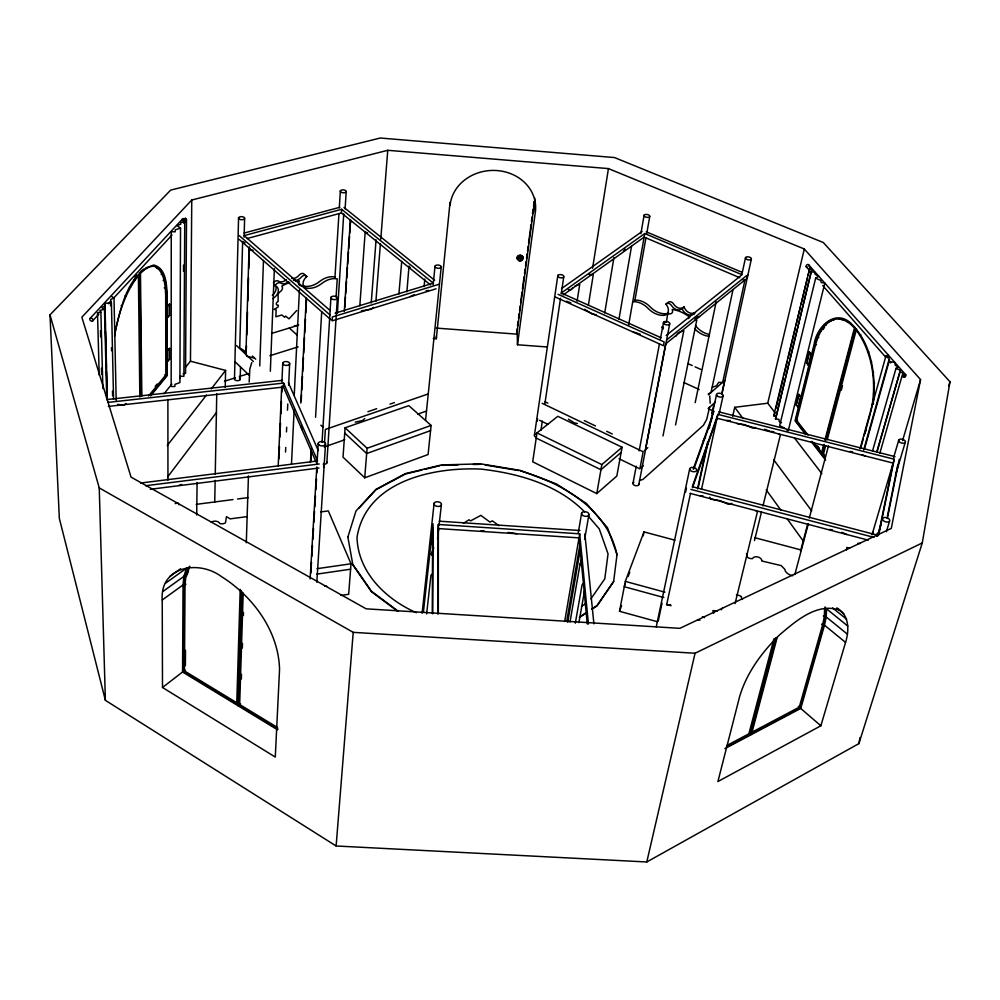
<?xml version="1.0" encoding="UTF-8"?>
<svg xmlns="http://www.w3.org/2000/svg" width="1000" height="1000" viewBox="0 0 1000 1000"><rect width="100%" height="100%" fill="white"/><g stroke="black" fill="none" stroke-linecap="round" stroke-linejoin="round"><path stroke-width="1.5" d="M437.85 614.188L438.338 524.462L579.7 533.825L588.425 624M438.325 613.138L438.338 524.462M433.25 338.475L436.325 338.713L436.337 335.887M870.75 412.137C877.125 384.188 873.075 352.362 855.55 329.113L856.538 329L827.262 439.688M180.525 228.15L179.913 382.537L174.988 384.375L174.825 386.55L171.175 386.475L171.25 231.7L175.138 231.825L175.312 229.8L180.525 228.15L176.95 225.575L180.75 224.225L180.912 222.213L184.737 222.375L183.888 376.312L180.287 376.213L180.125 378.35M432.275 613.35L432.625 527.962M432.738 613.837L433.062 523.888M183.5 271.325L183.538 265.113M183.75 223.162L183.762 220.062L186.5 219.55L185.55 373.275L182.975 373.862M185.375 221.112L185.387 218L186.5 219.55M189.85 566.237L185.85 576.475L185.025 584.875L184.462 670.938L237.638 703.263L236.737 703.988L183.562 671.637L184.088 585.562L184.913 577.15L188.9 566.912M185.387 665.625L185.5 650.263M185.562 367.225L190.463 361.2L191.762 200L387.75 150.3L608.438 168.6L804.3 248.988L920.562 379.6L891.3 528.387L679.837 628.337L366.163 608.825L131.05 477.125L81.85 317.213L191.762 200M196.713 515L197.075 482.55M710.175 403.237L709.762 395.962M214.75 501.975L215.15 480.337M215.263 474.162L216.75 393.812M225.225 387.413L225.6 370.412L190.463 361.2M234.488 378.55L238.575 217.688M240.162 379.487L240.512 367.1M244.1 237.213L244.613 218.663A3.113 1.55 2.8 0 0 240.725 216.663A3.113 1.55 2.8 0 0 239.45 219.213A3.113 1.55 2.8 0 0 244.613 218.663M254.062 357.9L246.95 356.425L245.938 354.212L249.088 247.575L250.162 249.7L253.125 250.3M245.938 354.212L246.5 345.812M246.812 334.988L247.512 311.825M247.825 301L248.512 277.825M248.787 268.562L249.438 246.938M236.737 703.988L240.2 589.388M238.337 680.037L238.487 675.4M239.387 645.975L239.475 642.887M240.375 613.462L240.512 608.825M237.738 705.575L241.262 590.487M278.025 729.112L238.787 705.238L242.312 592.175M249.175 382.062L249.812 369.025L251.788 362.575M243.188 593.025L239.675 704.513L277.6 727.562M241.35 679.013L241.5 674.375M242.338 648.05L242.488 643.413M243.375 615.55L243.475 612.45M246.3 542.775L248.45 475.863M259.762 365.913L263.475 260.413M270.338 371.262L274.375 268.688M777.25 637.2L751.637 733.65L800.15 707.962L823.55 625.688L825.263 617.575L825.062 606.925M826.55 608.85L826.225 616.95L824.488 625.188L800.8 708.4L724.875 748.625M278.212 465.8L281.712 386.625M281.913 381.975L282.738 363.35M278.925 458.9L279.475 446.475M279.887 437.15L280.5 423.162M280.912 413.837L281.462 401.413M281.875 392.088L282.15 385.875M316.125 462.163L283.45 387.05L283.625 383.088L108.25 402.35M285.525 452.075L285.75 447.425M286.475 431.912L286.688 427.25M287.488 410.188L287.775 403.988M288.65 385.363L289.662 363.65M294.262 394.812L299.425 289.95M291.488 463.913L294.163 409.775M860.037 448.85L885.9 356.062L889.1 358.025L888.85 361.375L895.1 362.575L895.175 365.188L898.413 367.175L896 368.387L872.525 450.988M300.825 403.113L306.275 298.062M301.212 400.838L301.537 394.663M301.775 390.037L302.5 376.138M302.738 371.5L303.463 357.6M303.712 352.962L304.513 337.512M304.75 332.887L305.475 318.988M305.8 312.812L306.525 298.9M839.4 610.075C816.875 602.413 795.7 621.188 779.7 634.763C762.062 652.05 746.663 672.688 739.613 696.65L717.9 781.55L820.863 725.775L845.55 642.412C849.375 630.625 849.375 614.85 837.05 608.175M310.438 462.45L311.238 448.413M310.963 461.075L311.5 451.712M315.562 417.275L321.7 311.812M310.113 578.962L316.812 466.95M316.988 463.837L318.2 443.612M310.837 573.05L311.488 562.25M311.875 556.312L312.5 545.275M312.9 539.288L313.525 528.288M313.925 522.263L314.538 511.312M314.85 506.788L315.462 495.875M315.875 489.762L316.488 478.9M316.9 472.738L317.175 468.1M322.038 442.287L330.938 297.375M324.538 442.587L325.363 429.45L428.25 393.938M334.95 277.562L338.913 214.088M339.3 207.9L340.363 190.875M323.638 467.425L323.888 463.375M316.825 582.275L325.513 443.888M336.087 297.038L337.238 278.925A20.288 14.15 -49.2 0 0 321.812 283.463A20.638 14.65 -49.6 0 1 306.238 288.038A7.512 5.325 -49.2 0 1 303.038 283.35A7.512 5.325 -49.2 0 1 306.825 276.6L304.587 274.662A4.075 2.9 -49.1 0 0 299.4 274.862A7.887 5.65 -49.1 0 1 291.762 278.45M430.525 284.95L341.413 212.95L341.637 209.288L244.125 235.625L330.125 310.538M326.838 462.938L337.325 298.4A3.275 1.737 4.1 0 0 333.1 296.188A3.275 1.737 4.1 0 0 331.962 299.088A3.275 1.737 4.1 0 0 337.325 298.4M337.362 313.275L343.738 213.95M345.1 208.825L346.2 191.8A2.988 1.45 4.6 0 0 342.325 189.9A2.988 1.45 4.6 0 0 341.312 192.312A2.988 1.45 4.6 0 0 346.2 191.8M344.275 311.5L350.4 219.762L351.6 221.762M344.75 307.75L345.487 296.875M345.688 293.762L346.525 281.325M346.725 278.225L347.463 267.337M347.663 264.225L348.5 251.788M348.7 248.688L349.538 236.25M349.75 233.137L350.575 220.7M345.087 427.775L343.025 457.15L364.725 477.788L428.075 454.538L431.112 425.425L408.812 405.662L345.087 427.775L367.088 448.275L364.725 477.788M359.825 305.738L365.188 231.9L367.612 232.95M320.825 511.925L328.325 510.925L351.012 563.775L348.675 594.275L341.037 595.413M371.225 302.987L376.075 239.812M375.887 301.312L380.412 243.713M380.788 239.05L387.75 150.3M336.125 845.987L353.212 632.35L99.237 487.9L50 314.85L170.675 190.1L380.25 138.025L614.513 157.562L823.337 242.537L950 381.788L922.275 542.925L858.875 743.612L646.787 861.975L336.125 845.987L105.388 700.337L59.337 518.4L50 314.85M537.35 421.112L537.55 418.713M398.9 293.962L401.737 261.388M162.225 600.013C159.825 566.263 198.713 559.712 221.15 576.4C252.938 596.237 278.575 630.975 279.55 669.375L275.287 757.062L162.5 687.487L162.225 600.013L183.663 584.475M406.887 291.788L409.012 266.025L410.35 268.175M424.087 286.7L424.825 279.012M433.162 284.725L435.012 266.163M873.125 404.25C876.425 375.85 871.85 342.788 849.975 322.438C833.975 308.863 816.125 328.113 814.137 344.312L795.037 420.825L805.775 434.613M425.562 420.238L441.2 267.15A3.137 1.625 6.1 0 0 436.987 265.05A3.137 1.625 6.1 0 0 436.138 267.775A3.137 1.625 6.1 0 0 441.2 267.15M436.325 338.713L450.05 202.225M422.1 613.275L434.113 503.25M423.425 612.062L432.612 528.225M426.625 613.938L430.938 575.225L432.438 573.913M437.525 539.025L438.75 528.188M439.1 525.087L441.35 504.95A3.762 2.338 6.2 0 0 436.75 501.775A3.762 2.338 6.2 0 0 435.087 505.588A3.762 2.338 6.2 0 0 441.35 504.95M517.1 328.963L517.475 344.762L547.013 346.962M517.5 325.9L518.125 321.3M518.525 318.225L519.15 313.625M519.562 310.562L520.175 305.95M520.588 302.887L522.025 292.15M522.425 289.088L524.075 276.812M524.487 273.738L525.1 269.137M525.513 266.075L526.125 261.475M526.538 258.4L527.15 253.8M527.562 250.738L528.175 246.125M528.587 243.062L531.05 224.65M531.462 221.588L532.075 216.988M532.487 213.912L533.1 209.312M533.513 206.25L534.125 201.65M517.475 344.762L535.35 212.087L534.462 201.612M534.487 434.825L557.837 275.413M536.975 432.9L532.712 461.8L596.763 493.587L616.825 476.037L622.087 447.25L557.8 416.312L536.975 432.9L601.85 464.588L622.087 447.25M540.925 430.325L542.3 421.125M544.812 404.263L560.525 298.238M561.225 293.888L563.737 277.025A3.125 1.6 8.2 0 0 560.138 274.575A3.125 1.6 8.2 0 0 558.488 277.062A3.125 1.6 8.2 0 0 563.737 277.025M577.1 301.212L579.738 284.3L574.938 286.062M592.587 268.2L608.438 168.6M588.4 305.188L593.288 274.6L589.038 274.438M604.712 312.925L613.925 257.587M578.212 533.1L581.613 513.162M564.675 621.5L579.7 533.825M566.675 621.487L579.938 544.525M618.938 319.375L631.562 246.112M567.725 622.212L579.812 552.238L581.525 556.5M570 621.975L580.075 564.012L581.688 559.138M584.625 539.388L588.888 514.85A3.738 2.3 9.9 0 0 584.05 511.675A3.738 2.3 9.9 0 0 582.8 515.487A3.738 2.3 9.9 0 0 588.888 514.85M640.888 233.612L644.125 215.162M596.763 493.587L601.85 464.588M575.312 623.188L582.062 584.888L583.4 583.575M628.6 325.15L644.762 233.55L742.05 274.738L666.162 335.5M634.738 301.212L645.9 238.162M646.725 233.55L649.725 216.637A2.938 1.412 9.4 0 0 646.2 214.425A2.938 1.412 9.4 0 0 644.837 216.637A2.938 1.412 9.4 0 0 649.725 216.637M578.888 622.612L584.6 590.462M114.5 333.988C120.525 309.975 126.875 273.5 153.787 265.038C166.438 268.275 166.562 284.788 167.188 295.387L167.262 375.575L150.588 395.887M114.537 336.35C118.312 314.35 125.1 291.863 139.45 274.35L140.85 395.775M110.562 305.738L110.763 299.438L114 297.9L116.175 400.25M633.062 483.025L636.25 466.188M639.15 450.887L659.475 343.762M660.35 339.175L663.538 322.337M858.875 743.612L860.037 737.513M645.588 448.55L665.7 343.862M638.8 484.725L669.675 324.038A3.212 1.688 10.3 0 0 665.8 321.438A3.212 1.688 10.3 0 0 664.35 324.1A3.212 1.688 10.3 0 0 669.675 324.038M657.062 621.638L619.5 611.287L625.312 581.388L643.988 531.912L674.9 540.175M643.213 535.862L643.988 531.912M662.975 435.975L683.875 330.513L677.987 332.9M675.55 424.963L696.775 320.1L694.875 320.325M887.4 516.35L897.8 464.663M887.337 518.525L899.25 459.312M878.7 533.288L893.1 463.075L717.05 418.212L692.487 487.725M878.925 533.925L894.237 459.237L717.887 414.375L692.3 486.675L878.612 535.45M695.175 402.663L716.175 301.85M656.25 626.838L689.625 469.212M658.238 621.062L662.025 603.25M685.575 492.175L686.413 488.225M733.025 289.538L710.987 392.675L708.3 393.837M690.487 493.462L666.65 604.788L670.6 604.663M709.65 406.85L706.737 419.325L703.413 425.312L642.812 479.513L639.538 480.35M712.05 412.675L714.025 403.55M741.912 274.325L745.525 257.613M709.237 428.237L716.462 394.812M697.525 488.812L707.712 441.812M698.025 488.562L708.225 441.538M721.712 394.062L724.663 380.525M746.938 278.312L747.725 274.7M721.825 394.475L751.338 259.163A3.025 1.487 11.2 0 0 747.562 256.812A3.025 1.487 11.2 0 0 746.388 259.175A3.025 1.487 11.2 0 0 751.338 259.163M701.55 489.2L717.887 414.375M719.15 413.725L723.138 395.5M732.712 416.25L734.712 407.312L767.738 403.212L775.325 413.088M646.787 861.975L695.062 653.25L922.275 542.925M767.738 403.212L804.3 248.988M781.538 422.775L779.2 421.475L778.913 419.35L775.487 418.963L776.2 416.688L773.713 415.763L809.963 267.438L808.15 275.012M776.05 408.25L783.337 377.962M784.075 374.938L787.35 361.312M788.088 358.288L795.375 328M796.112 324.975L800.487 306.8M801.213 303.775L807.412 278.038M775.487 418.963L811.737 269.7L809.075 268.788M776.2 416.688L811.737 269.7M735.075 603.562L757.4 511.9L755.688 510.588M811.05 271.825L814.675 272.25L815.037 274.237L818.8 276.137L815.662 278.125L779.675 425.6L784.488 428.075M754.475 540.562L761.5 511.938M762.975 505.913L780.337 435.1L778.713 433.925M796.075 404.787L798.45 407.15L796.075 404.787L798.637 394.438L801.038 396.8L798.637 394.438M809.613 352.15L806.95 362.85L808.438 365.288L806.475 362.9L809.137 352.212L811.587 354.538L809.137 352.212M796.9 403.25L799.112 394.387M797.975 407.212L800.562 396.863M808.438 365.288L811.112 354.6M806.162 433.988L795.725 420.575L814.625 344.95C817.513 334.438 823.012 321.9 834.688 319.188C823.637 322.762 818.413 334.475 815.575 344.837L796.65 420.462L808.05 435.087M813.75 442.4L822.3 453.375L821.363 453.5L823.725 444.525M824.912 440.037L854.475 327.887L849.825 323.475L844.425 320.262L838.988 318.863L845.4 320.163L844.425 320.262M821.625 455L824.4 444.487M825.588 439.988L855.288 327.463M839.275 389.075L840.462 384.588M843.225 374.125L844.412 369.637M825.238 458.475L822.35 454.775L824.725 445.8M826.3 439.812L855.55 329.113M726.988 745.413L748.863 733.838L773.962 638.875M825.675 445.675L823.3 454.65L825.225 457.113M726.513 746.963L749.762 734.65L775.312 638.162M841.287 390.213L842.475 385.725M750.45 735.075L776.263 637.762M800.5 551.175L807.7 524.087M809.3 518.062L828.487 445.838M794.825 574.575L808.388 523.55M860.812 447.75L863.3 438.85M864.125 435.875L870.337 413.625M865.225 432.825L866.375 428.725M887.438 357.837L888.275 354.85L885.9 356.062M863.7 449.95L888.913 360.05M864.762 448.05L889.562 359.663M876.725 452.125L900.4 370.275L896 368.387M877 452.088L900.4 370.275M879.837 453.25L902.925 372.863L899.7 371.737M893.587 457.7L898.825 439.85M872.013 534.85L894.237 459.237M902.562 440.625L920.562 379.6M876.637 536.062L877.5 533.162A23.363 0.938 -75.3 0 1 877.175 535.487M877.438 536.2L881.4 522.812M895.5 475.2L905.2 442.475A3.513 1.9 15.3 0 0 901.488 439.137A3.513 1.9 15.3 0 0 899.338 441.887A3.513 1.9 15.3 0 0 905.2 442.475M886.388 531.7L889.525 521.225A3.738 2.15 16.2 0 0 885.625 517.487A3.738 2.15 16.2 0 0 883.3 520.6A3.738 2.15 16.2 0 0 889.525 521.225M948.625 386.262L950 381.788M347.788 537.263L356 510.975L375.988 489.312L405.425 473.6L441.413 464.938L480.75 463.862L520.188 470.375L556.475 483.938L586.512 503.55L607.463 527.712L617.038 554.438L613.612 581.7L596.987 605.938L591.975 609.237M186.525 568.188L183.888 576.375L183.05 584.913L182.562 671.988L277.5 729.775M187.225 574.462L188.512 570.438M693.213 469.2L713.65 412.137M693.95 468.725L712.288 417.438M619.5 611.287L621.625 605.588M625.375 583.8L624.275 586.725L663.825 597.525M628.112 576.525L629.763 572.15M773.713 415.763L774.587 414.3M519.2 257.25L519.012 258.125M521 258.512L521.188 257.638M704.475 451.725L706.125 449.113M703.213 440.6L705.462 437.238M675.65 336.375L677.2 334.05M613.688 581.275L597.062 605.513L592.05 608.8M590.9 598.85L604.788 578.837L608.05 553.85L599.263 528.9L588.55 516.475M822.938 329.55L824.525 327.375M167.85 476.662L216.5 412.438M296.725 310.5L289.037 318.85L285.663 316.112L284.662 317.275L281.825 314.988L275.863 316.775L276.15 309.812L274.225 309.375L277.9 307.137A2.05 1.462 -47.8 0 0 277.987 305.025A2.075 1.475 -47.9 0 1 276.288 303.788A2.075 1.475 -47.9 0 1 278.125 301.512L278.1 294.137L279.775 291.962A3.8 2.712 -48.3 0 0 281.812 286.175A35.062 24.75 -47.9 0 1 289.738 282.575M167.237 445.575L206.462 395.062M211.25 388.9L225.6 370.412M623.575 251.15L625.138 249.137M721.162 609.788L722.562 607.987M134.738 277.025L136.45 274.875M572.875 287.575L571.15 289.738L568.3 289.6M164.013 393.762L171.85 384.113M155.225 386.35L157.137 384.025M148.575 395.925L165.812 374.988L165.688 295.7C165.188 285.788 164.875 273.675 156.312 267.05L157.363 267.312C165.912 273.95 166.225 286.05 166.713 295.963L166.812 375.25L150.55 395.025M169.6 359.175L167.25 361.262L169.6 359.175L169.6 348.35L167.237 350.412L169.6 348.35M169.6 315.287L167.213 317.325L169.6 315.287L169.587 304.075L167.2 306.112L169.587 304.075M359.113 507.987L375.95 489.75L405.387 474.025L421.875 470.05M92.513 320.962A1.775 1.3 40.4 0 0 91.725 318.337A1.775 1.3 40.4 0 0 89.825 319.613A1.775 1.3 40.4 0 0 92.513 320.962L98.875 314.088M108.413 303.775L110.538 301.488M113.713 298.05L172.037 235.012M90.188 318.312L182.7 218.787M519.212 257.413L520.763 257.175M140.463 272L143.65 269.1M141.838 396.163L140.475 273.238L144.713 269.375L149.288 266.85L153.55 266.163L152.487 265.887L157.363 267.312M641.038 467.837L643.35 465.788M708.3 408.35L715.263 402.2M644.312 450.725L647.812 447.675M708.363 394.775L723.5 381.55M364.8 418.537L362.55 420.487L355.262 422.175M621.15 452.375L600.95 469.75L536.213 438.05M238.787 705.238L240.562 703.787M665.85 343.738L745.725 279.288M666.575 339.988L746.513 275.675M373.45 307.425L371.112 309.275L361.388 310.812M632.762 301.663A20.013 15.425 52.4 0 1 648.188 308.488A20.325 15.913 52.7 0 0 663.737 315.363A7.388 5.775 52.2 0 0 668.275 311.337A7.388 5.775 52.2 0 0 665.85 304.225A4.013 3.137 52.1 0 1 671.325 305.238A7.763 6.112 52 0 0 682.113 308.562L684.125 306.962A7.775 6.15 51.5 0 0 694.438 312.887A4.025 3.188 50.9 0 1 695.45 312.787M665.85 304.225L667.875 302.65A4 3.137 52.1 0 1 673.363 303.65A7.763 6.112 52 0 0 684.125 306.962M162.5 687.487L183.15 671.538M183.562 671.637L185.362 670.238M184.088 585.562L185.95 584.2M184.913 577.15L186.788 575.8M162.975 591.438L184.5 575.938M165.538 583.225L187.2 567.7M187.5 569.113L188.438 568.438M563.263 294.913L644.137 237.125L739.837 277.738M169.762 576.5L180.625 568.737M126.112 403.55L123.863 405.15L117.75 404.363M644.762 233.55L561.287 293L661.15 337.775M561.55 288.587L642.087 231.475M579.525 617.025L587.038 612.087M579.438 617.45L586.962 612.525M581.475 606.362L585.325 603.862M463.425 523.312L468.975 519.812L470.625 520.875L480.85 515.375L490 522.112L492.375 520.862L498.95 525.7M145.938 267.838L149.288 266.85M519.412 257.225L520.513 257.062M752.087 732.125L799.25 707.175L822.6 624.913L824.312 616.8L824.613 608.85L825.575 609.625M113.575 399.338L111.425 302.987L104.8 303.238L105.013 305.963L101.737 307.525L104.5 309.163L106.75 399.55M410.412 296.525L414.312 294.675M834.412 319.637L828.725 321.5M178.95 485.462L181.612 484.462M430.575 430.613L366.662 453.537L344.712 433.013M367.088 448.275L431.112 425.425M324.263 446.962L344.712 439.787M417.738 414.15L426.5 411.062M367.875 411.725L376.7 408.688M389.963 404.125L394.375 402.6M224.45 381.238L234.875 377.938M239.338 376.512L248.275 373.688M269.887 355.725L298.15 346.863M436.087 288.8L332.113 320.838L332.35 316.988L439.45 284.137M335.15 313.163L433.312 283.15L341.637 209.288M294.188 326.112L298.675 324.75M271.537 333.45L296.725 325.75M104.5 309.163L99.95 310.45L100.875 312.087L102.888 388.562M247.025 238.562L341.413 212.95M244.112 233.05L339.825 207.288M424.875 469.338L439.862 465.725M731.875 503.387L728.037 504.188L719.575 500.412M175.175 503.575L178.075 503L178.95 504.8M100.875 312.087L97.5 312.75L99.225 375.2M755.475 427.488L752.6 428.038L744.575 424.613L736.725 423.525M426.1 290.788L428.738 290.4M316.688 574.15L350.588 569.212M317.025 568.688L351.012 563.775M822.35 454.775L824.25 454.513M247.125 516.6L230.1 518.875L226.45 516.625L225.487 522.75A4.825 3.025 0.7 0 1 219.75 523.525A4.8 3.013 0.5 0 0 216.1 521.225A4.8 3.013 0.5 0 0 211.262 522.3M795.725 420.575L797.588 420.337M196.175 504.363L232.963 499.588M237.55 498.988L248.287 497.6M872.537 403.762L873.538 403.638M873.55 393.738L874.55 393.612M145.638 485.725L319.237 463.963M150.325 489.288L319 468.013M140.588 483.038L317.6 460.95L283.625 383.088M873.575 383.2L874.575 383.088M872.6 372.5L873.6 372.388M870.662 361.987L871.663 361.875M867.825 352.013L868.825 351.9M814.625 344.95L816.538 344.738M816.925 337.675L818.838 337.463M859.875 334.963L860.863 334.85M743.15 280.113L744.963 279.913L722.65 382.463L718.65 382.35L716.625 385.662L712.325 387.337M824.188 325.412L826.112 325.2M849.825 323.475L850.812 323.363L846.488 320.8M108.35 406.413L283.45 387.05M820.212 330.863L821.175 330.75M107.013 399.538L282.488 380.35M833.713 319.3L839.975 318.762M441.362 465.363L458 464.913M473.137 464.5L480.7 464.288M480.95 530.837L484.05 530.837M700.2 495.85L703.1 495.975M726.263 420.412L730.362 420.613M353.212 632.35L695.062 653.25M439.263 521.188L579.938 530.525M437.875 528.538L579.012 537.863L587.288 624.038M857.688 543.325L860.4 543.513M436.35 328.1L516.812 334.137L534.5 202.087A42.5 37.513 -2.9 0 0 534.788 198.175M663.438 327.287L661.688 327.1L663.413 328.938M324.575 585.95L326.65 586.2M771.3 431.425L773.925 431.788M849.875 451.438L852.513 451.8M718.188 500.225L711.25 499.263L709.688 497.25M829.638 529.475L832.438 529.862M697.513 619.825L699.987 620.188M508.25 532.425L517.05 533.775M485.25 465.037L518.612 470.538M596.163 314.775L591.938 313.95L584.7 309.312M577.362 423.488L574.325 422.875L568.425 419.237M786.862 430.3L788.25 430.65L824.862 283L821.188 282.538L820.812 280.525L815.662 278.125M718.688 411.825L895.025 456.637M160.625 270.238L156.35 267.75M161.163 274.288L163.25 274.825M139.4 272.962L140.475 273.238M163.1 280.363L165.175 280.9M134.113 279.45L135.188 279.725M164.288 287.738L166.35 288.263M165.688 295.7L166.713 295.963M129.45 286.962L130.538 287.25M125.087 295.763L126.175 296.05M121.15 305.562L122.238 305.85M115.1 326.838L116.188 327.113M690.913 489.412L874.062 537.413M690.1 493.363L868.3 540.15M164.812 374.725L166.812 375.25M754.788 537.7L801.125 549.975M625.312 581.388L664.95 592.188M666.538 604.487L671.062 605.725M633.188 331.9L640.188 334.2M849.562 548.337L846.75 547.413L846.575 549.913M764.65 429.275L769.987 431.238M520.138 470.788C562.038 483.088 607.45 508.638 616.95 554.862M566.55 301.25L570.8 302.863M717.15 611.112L712.862 610.588L713.713 613.175M416.362 612.712C386.062 599.388 357.987 572.463 357.013 537.425C365.875 481.1 432.95 466.875 480.913 469.1C518.288 473.338 557.737 484.363 584.65 511.95M646.213 231.788L742.013 272.288M862.025 454.688L864.788 455.85M841.812 532.3L846.825 534.513M558.088 294.325L664.15 341.938L663.438 345.7L554.712 296.775M687.975 363.625L692.225 365.55M695.05 366.825L700.725 369.387M702.362 616.675L704.525 617.65M114 297.9L111.287 296.25M683.9 382.537L699.137 389.5M708.375 408.725L714.038 411.325M545.112 401.825L547.913 403.162M584.3 420.588L595.487 425.95M606.688 431.312L612.288 434M542.137 403.288L643.15 451.75L639.875 468.862L618.987 458.738M539.625 420.288L547.975 424.338M245.1 242.9L242.638 241.45L239.737 347.875L244.475 350.85L246.262 353.525M110.45 301.087L111.425 302.987M398.438 611.362L371.488 591.287L352.925 564.538M397.163 610.9L371.45 591.737L352.887 564.975L347.825 536.825M580.075 564.012L582.263 565.7M344.012 207.45L434.613 280.25M836.775 608.162L843.787 613.825M832.638 607.938L846.625 619.225M825.8 608.237L847.825 626.075M825.475 616.337L847.387 634.163M823.363 616.025L825.263 617.575M433.1 556.038L431.037 554.35L433.713 548.263L431.975 542.562M823.8 624.625L845.55 642.412M821.65 624.138L823.55 625.688M798.35 706.4L820.863 725.775M239.3 235.675L330.025 314.962M239.2 239.425L330.95 319.825M748.863 733.838L749.762 734.65M289.312 328.013L297.075 335.037M252.362 356.012L255.738 359.188M236.488 345.55L253.363 361.475M320.863 425.2L323.113 427.325M234.925 361.637L249.438 375.5M808.637 264.775L905.725 374.775M903.688 375.025A1.7 1.125 -39.2 0 1 905.925 375.35A1.7 1.125 -39.2 0 1 903.662 377.25A1.7 1.125 -39.2 0 1 903.688 375.025L905.163 376.725M806.263 266.837L809.362 270.35M822.75 285.575L885.6 357.05M888.7 360.562L890.763 362.912M817.55 445.925L819.45 448.363M811.862 441.312L821.363 453.5M811.275 441.7L825.612 460.125M794.325 437.8L821.862 473.638M734.712 407.312L743.062 418.55M773.675 459.738L811.712 510.9M766.25 489.9L780.812 510.025M787.188 518.825L803.562 541.462M288.4 382.675L318.288 450.637M183.762 220.062L184.737 222.375M301.15 425.588L301.962 429.625M746.513 553.7L747.15 557.087A4.625 2.825 14.1 0 0 752.638 558.55A4.688 2.875 14.3 0 1 757.962 557.013A4.688 2.875 14.3 0 1 761.7 560.975L781.125 565.588L784.812 569.275A8.6 5.25 15.2 0 0 792.7 575.75M584.875 533.938L593.9 623.837M99.237 487.9L105.388 700.337M100.487 330.725L100.65 336.962M101.487 368.162L101.65 374.4M105.013 305.963L107.325 399.363M104.8 303.238L105.337 325.012M105.487 331.238L106.375 367M106.487 371.662L107.188 399.663M111.5 347.675L111.575 350.775M112.487 391.163L112.6 395.825M139.95 272.7L141.337 396.062M138.4 275.625L139.838 397.062M167.712 306.238L167.725 317.462M167.75 350.55L167.75 361.4M167.887 399.263L167.95 480.15M450.087 205.212A42.888 37.7 -2.9 0 1 497.25 170.575A42.888 37.7 -2.9 0 1 535.35 212.087M293.412 280.262A7.9 5.65 -49.1 0 0 301.637 276.8A4.075 2.9 -49.1 0 1 306.825 276.6M274.075 284.363A7.6 5.463 -48 0 1 272.337 295.375M273.387 282.812A4.112 2.95 -48.3 0 1 278.188 280.988A7.925 5.7 -48.8 0 0 286.388 279.7M334.988 277.013A20.263 14.162 -49.2 0 0 319.575 281.537A20.612 14.65 -49.6 0 1 304 286.1A7.5 5.325 -49.2 0 1 302.762 285.613M272.838 298.6A20.987 15.137 -48.1 0 0 274.55 297.362A7.612 5.463 -48 0 0 278.337 290.562A7.612 5.463 -48 0 0 275.012 285.837A4.112 2.95 -48.3 0 1 280.413 282.95A7.938 5.688 -48.8 0 0 288.625 281.65M301.413 285.688A3.775 2.675 -49 0 1 300.663 285.763M299.662 285.487A3.775 2.675 -49 0 1 299.387 285.312M298.8 284.513A3.775 2.675 -49 0 1 299.475 281.038A35.062 24.75 -47.9 0 0 295.663 281.238M326.737 461.975A3.062 1.85 3.5 0 1 326.112 463.762A3.062 1.85 3.5 0 1 323.2 464.225M239.363 377.875A2.925 1.65 1.9 0 1 239.438 380.225A2.925 1.65 1.9 0 1 235.3 380.163A2.925 1.65 1.9 0 1 235.225 377.825M182.688 220.75A1.625 1.262 42.2 0 1 182.525 218.938A1.625 1.262 42.2 0 1 184.363 218.925A1.625 1.262 42.2 0 1 185.15 220.738M807.5 267.05A1.575 1.113 -40.6 0 1 806.075 266.05A1.575 1.113 -40.6 0 1 807.887 264.475A1.575 1.113 -40.6 0 1 808.688 266.012M518.325 259.913A2.988 2.575 -4.4 0 1 518.038 255.975A2.988 2.575 -4.4 0 1 522.575 256.337A2.988 2.575 -4.4 0 1 521.287 260.138M520.337 257.675A1.487 1.275 -4.4 0 1 521.55 259.4M518.787 258.512A1.487 1.275 -4.4 0 1 519.587 257.787M518.337 260.062A2.988 2.575 -4.4 0 1 518.05 256.125A2.988 2.575 -4.4 0 1 522.587 256.488A2.988 2.575 -4.4 0 1 521.287 260.3M520.55 260.487A2.988 2.575 -4.4 0 1 519.775 260.525M682.113 308.562A7.788 6.15 51.5 0 0 692.438 314.5A4.037 3.188 50.9 0 1 694.15 314.525M668.462 312.825A7.375 5.775 52.2 0 1 665.763 313.775A20.288 15.913 52.7 0 1 650.225 306.913A19.975 15.425 52.4 0 0 634.812 300.113M667.875 302.65A7.375 5.775 52.2 0 1 668.475 303.325M697.25 317.375A4.037 3.188 50.9 0 1 697.487 318.125A7.462 5.888 50.5 0 0 696.725 318.212M695.638 325.462A7.45 5.888 50.5 0 0 697.212 327.663A20.538 16.3 50.6 0 0 709.438 334.438M695.312 319.113A7.45 5.888 50.5 0 1 695.7 318.488M697.325 317.075A7.45 5.888 50.5 0 1 699.488 316.512M709.312 336.3A20.575 16.312 50.6 0 1 695.225 329.288A7.462 5.888 50.5 0 1 694.625 328.6M695.325 318.688A7.462 5.888 50.5 0 1 696 318.4M688.625 318.587A3.725 2.938 50.9 0 1 689.737 317.188A34.45 26.788 50.7 0 0 672.175 309.462A3.7 2.9 51.9 0 1 669.412 313.775L667.513 314.713L666.475 322.1A2.025 1.575 51.6 0 0 664.412 323.663M638.825 483.787A3.025 1.8 10.8 0 1 637.137 485.688A3.025 1.8 10.8 0 1 633.45 484.6A3.025 1.8 10.8 0 1 633.85 482.312M536.325 437.188A2.938 1.713 8.4 0 1 534.4 435.712A2.938 1.713 8.4 0 1 535.325 434.162M712.825 414.338A2.85 1.587 11.8 0 1 712.763 412.05M872.862 531.95A23.35 0.887 -75.3 0 1 872.525 534.275M736.413 595.138A4.862 3.062 14.4 0 1 741.475 596.75A4.812 3.025 14.5 0 0 742.487 599.438M283.175 364.338A3.475 1.938 3 0 0 289.175 364.6A3.475 1.938 3 0 0 286.238 361.55A3.475 1.938 3 0 0 283.175 364.338M318.7 444.725A3.663 2.175 3.5 0 0 325.037 444.963A3.663 2.175 3.5 0 0 321.85 441.562A3.663 2.175 3.5 0 0 318.7 444.725M519.35 260.925A1.487 1.288 -4.4 0 0 521.712 259.988A1.487 1.288 -4.4 0 0 519.65 258.712A1.487 1.288 -4.4 0 0 519.35 260.925M690.2 470.337A3.6 2.1 11.9 0 0 696.35 470.962A3.6 2.1 11.9 0 0 692.95 467.413A3.6 2.1 11.9 0 0 690.2 470.337M717.025 395.825A3.4 1.875 11.8 0 0 722.812 396.413A3.4 1.875 11.8 0 0 719.55 393.237A3.4 1.875 11.8 0 0 717.025 395.825"/></g></svg>
